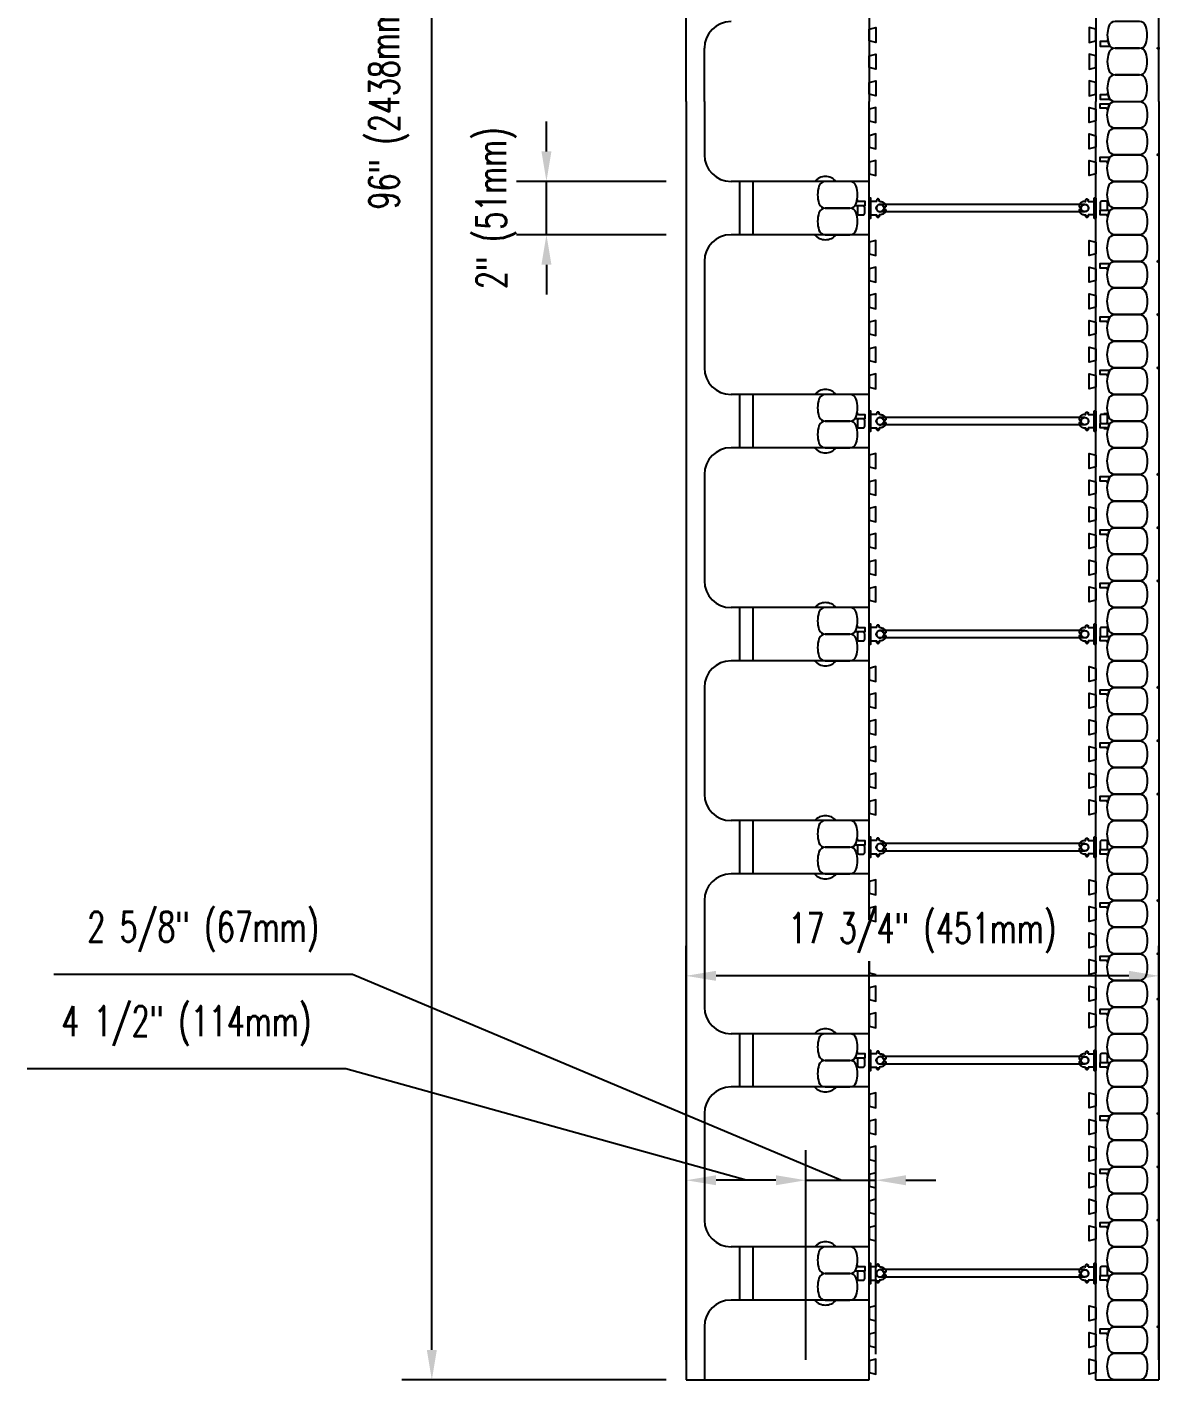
# Model space of a CAD drawing. Header units: inches. Extents: x 201 to 320, y 92 to 194.
# Drawn here: x 274.9 to 317.3, y 92.1 to 142.9 of the extents above; entities that cross this region are included whole.
import ezdxf

# ---------------------------------------------------------------- set-up
doc = ezdxf.new("R2010")
doc.units = ezdxf.units.IN
doc.header["$MEASUREMENT"] = 0
for name, color, linetype in [('HATCH', 12, 'Continuous'), ('line25', 2, 'Continuous'), ('LINE50', 5, 'Continuous'), ('LINE9', 9, 'Continuous'), ('TEXT', 4, 'Continuous')]:
    doc.layers.add(name, color=color, linetype=linetype)
doc.styles.add('DIM', font='romans.shx', dxfattribs={"width": 0.7})
doc.dimstyles.new('ext_12', dxfattribs={"dimscale": 12, "dimtxt": 0.09375, "dimasz": 0.09375, "dimexe": 0.09375, "dimexo": 0.0625, "dimgap": 0.0625, "dimtad": 1, "dimdec": 1, "dimzin": 2, "dimdsep": 46, "dimlunit": 4, "dimtxsty": 'DIM', "dimcen": 0.09, "dimdle": 0.09375, "dimclrt": 4, "dimadec": 0, "dimazin": 0, "dimtfac": 1, "dimtdec": 1, "dimtmove": 2, "dimatfit": 3, "dimfxl": 1, "dimfrac": 2, "dimtolj": 1, "dimtzin": 0, "dimarcsym": 0})

# ---------------------------------------------------------------- blocks, each defined once
blk = doc.blocks.new('*D17')
at = {"layer": 'Defpoints', "color": 0, "transparency": 16777216}
for p in [(294.359, 137.077), (299.6, 137.077), (299.6, 135.077)]:
    blk.add_point(p, dxfattribs=at)
at = {"layer": 'TEXT', "color": 0, "lineweight": -2, "transparency": 16777216}
for p, q in [((294.359, 138.202), (294.359, 139.327)), ((298.85, 137.077), (293.234, 137.077)), ((294.359, 135.077), (294.359, 137.077)), ((298.85, 135.077), (293.234, 135.077)), ((294.359, 133.952), (294.359, 132.827))]:
    blk.add_line(p, q, dxfattribs=at)
at = {"layer": 'TEXT', "color": 0, "transparency": 16777216}
for points in [[(294.172, 138.202), (294.547, 138.202), (294.359, 137.077)], [(294.172, 133.952), (294.547, 133.952), (294.359, 135.077)]]:
    blk.add_solid(points, dxfattribs=at)
at = {"layer": 'TEXT', "color": 4, "transparency": 16777216, "insert": (292.478, 136.077), "char_height": 1.125, "attachment_point": 5, "rotation": 90, "style": 'DIM'}
blk.add_mtext('\\A1;2" (51mm)', dxfattribs=at)
blk = doc.blocks.new('*D26')
at = {"layer": 'Defpoints', "color": 0, "transparency": 16777216}
for p in [(290.057, 188.077), (299.6, 188.077), (299.6, 92.077)]:
    blk.add_point(p, dxfattribs=at)
at = {"layer": 'TEXT', "color": 0, "lineweight": -2, "transparency": 16777216}
for p, q in [((298.85, 188.077), (288.932, 188.077)), ((290.057, 93.202), (290.057, 186.952)), ((298.85, 92.077), (288.932, 92.077))]:
    blk.add_line(p, q, dxfattribs=at)
at = {"layer": 'TEXT', "color": 0, "transparency": 16777216}
for points in [[(289.869, 186.952), (290.244, 186.952), (290.057, 188.077)], [(289.869, 93.202), (290.244, 93.202), (290.057, 92.077)]]:
    blk.add_solid(points, dxfattribs=at)
at = {"layer": 'TEXT', "color": 4, "transparency": 16777216, "insert": (288.45, 140.077), "char_height": 1.125, "attachment_point": 5, "rotation": 90, "style": 'DIM'}
blk.add_mtext('\\A1;96" (2438mm)', dxfattribs=at)
blk = doc.blocks.new('*D18')
at = {"layer": 'Defpoints', "color": 0, "transparency": 16777216}
for p in [(306.725, 99.575), (304.1, 92.077), (306.725, 92.296)]:
    blk.add_point(p, dxfattribs=at)
at = {"layer": 'TEXT', "color": 0, "lineweight": -2, "transparency": 16777216}
for p, q in [((287.084, 107.3), (275.872, 107.3)), ((305.412, 99.575), (287.084, 107.3)), ((304.1, 92.827), (304.1, 100.7)), ((306.725, 93.046), (306.725, 100.7)), ((302.975, 99.575), (301.85, 99.575)), ((304.1, 99.575), (306.725, 99.575)), ((304.1, 99.575), (306.725, 99.575)), ((307.85, 99.575), (308.975, 99.575))]:
    blk.add_line(p, q, dxfattribs=at)
at = {"layer": 'TEXT', "color": 0, "transparency": 16777216}
for points in [[(302.975, 99.763), (302.975, 99.388), (304.1, 99.575)], [(307.85, 99.763), (307.85, 99.388), (306.725, 99.575)]]:
    blk.add_solid(points, dxfattribs=at)
at = {"layer": 'TEXT', "color": 4, "transparency": 16777216, "insert": (281.478, 108.907), "char_height": 1.125, "attachment_point": 5, "style": 'DIM'}
blk.add_mtext('\\A1;2 5/8" (67mm)', dxfattribs=at)
blk = doc.blocks.new('*D19')
at = {"layer": 'Defpoints', "color": 0, "transparency": 16777216}
for p in [(299.6, 99.575), (299.6, 92.077), (304.1, 92.077)]:
    blk.add_point(p, dxfattribs=at)
at = {"layer": 'TEXT', "color": 0, "lineweight": -2, "transparency": 16777216}
for p, q in [((286.826, 103.759), (274.864, 103.759)), ((301.85, 99.575), (286.826, 103.759)), ((299.6, 92.827), (299.6, 100.7)), ((304.1, 92.827), (304.1, 100.7)), ((302.975, 99.575), (300.725, 99.575))]:
    blk.add_line(p, q, dxfattribs=at)
at = {"layer": 'TEXT', "color": 0, "transparency": 16777216}
for points in [[(300.725, 99.763), (300.725, 99.388), (299.6, 99.575)], [(302.975, 99.763), (302.975, 99.388), (304.1, 99.575)]]:
    blk.add_solid(points, dxfattribs=at)
at = {"layer": 'TEXT', "color": 4, "transparency": 16777216, "insert": (280.845, 105.366), "char_height": 1.125, "attachment_point": 5, "style": 'DIM'}
blk.add_mtext('\\A1;4 1/2" (114mm)', dxfattribs=at)
blk = doc.blocks.new('*D27')
at = {"layer": 'Defpoints', "color": 0, "transparency": 16777216}
for p in [(299.6, 107.25), (299.6, 92.077), (317.35, 92.077)]:
    blk.add_point(p, dxfattribs=at)
at = {"layer": 'TEXT', "color": 0, "lineweight": -2, "transparency": 16777216}
for p, q in [((299.6, 92.827), (299.6, 108.375)), ((317.35, 92.827), (317.35, 108.375)), ((316.225, 107.25), (300.725, 107.25))]:
    blk.add_line(p, q, dxfattribs=at)
at = {"layer": 'TEXT', "color": 0, "transparency": 16777216}
for points in [[(300.725, 107.438), (300.725, 107.063), (299.6, 107.25)], [(316.225, 107.438), (316.225, 107.063), (317.35, 107.25)]]:
    blk.add_solid(points, dxfattribs=at)
at = {"layer": 'TEXT', "color": 4, "transparency": 16777216, "insert": (308.475, 108.858), "char_height": 1.125, "attachment_point": 5, "style": 'DIM'}
blk.add_mtext('\\A1;17 3/4" (451mm)', dxfattribs=at)
blk = doc.blocks.new('WEB_CENTRE_TOP')
for p, q in [((-0.141, 0), (-0.141, 7.688)), ((0.141, 0), (0.141, 7.688))]:
    blk.add_line(p, q)
for centre in [(0, 7.688), (0, 0)]:
    blk.add_circle(centre, 0.141)
blk = doc.blocks.new('Connector')
blk.add_point((0.271, 0))
at = {"layer": 'LINE9'}
for p, q in [((0, 0.375), (0, -0.375)), ((0.062, -0.375), (0.062, 0.375)), ((0.281, 0.25), (0.062, 0.25))]:
    blk.add_line(p, q, dxfattribs=at)
for points, weights in [([(0.007, 0.375), (0.004, 0.375), (0, 0.375)], [1, 0.972587069138, 0.950305488115]), ([(0.327, 0.343), (0.308, 0.343), (0.281, 0.317), (0.281, 0.297)], [1, 0.85355339, 0.85355339, 1]), ([(0.328, 0.343), (0.327, 0.343), (0.327, 0.343)], [1, 0.70710678, 1]), ([(0.375, 0.297), (0.375, 0.317), (0.348, 0.343), (0.329, 0.343)], [1, 0.85355339, 0.85355339, 1]), ([(0.406, 0.25), (0.546, 0.25), (0.619, 0.131)], [0.958404415409, 0.794674173519, 0.864651571113]), ([(0.619, 0.052), (0.612, 0.049), (0.604, 0.049)], [0.83615024178, 0.892081430621, 1]), ([(0, -0.375), (0.004, -0.375), (0.007, -0.375)], [0.950305488115, 0.972587069138, 1]), ([(0.281, -0.297), (0.281, -0.317), (0.308, -0.343), (0.327, -0.343)], [1, 0.85355339, 0.85355339, 1]), ([(0.327, -0.343), (0.281, -0.343), (0.281, -0.297)], [1, 0.70710678, 1]), ([(0.329, -0.343), (0.348, -0.343), (0.375, -0.317), (0.375, -0.297)], [1, 0.85355339, 0.85355339, 1]), ([(0.375, -0.297), (0.375, -0.343), (0.329, -0.343)], [1, 0.70710678, 1]), ([(0.619, -0.131), (0.546, -0.25), (0.406, -0.25)], [0.864651574428, 0.794674169686, 0.958404415195]), ([(0.604, -0.049), (0.612, -0.049), (0.619, -0.052)], [1, 0.89208144177, 0.836150253337])]:
    blk.add_rational_spline(points, weights, degree=2, dxfattribs=at)
for points, degree in [([(0, 0.375), (0.002, 0.375), (0.005, 0.375), (0.007, 0.375)], 3), ([(0.007, 0.375), (0.021, 0.375), (0.051, 0.375), (0.062, 0.375), (0.062, 0.375)], 3), ([(0.281, 0.25), (0.281, 0.297)], 1), ([(0.327, 0.343), (0.327, 0.343), (0.328, 0.343), (0.328, 0.343)], 3), ([(0.328, 0.343), (0.329, 0.343), (0.329, 0.343), (0.329, 0.343)], 3), ([(0.375, 0.25), (0.375, 0.297)], 1), ([(0.406, 0.25), (0.375, 0.25)], 1), ([(0.406, 0.25), (0.406, 0.25)], 1), ([(0.406, 0.25), (0.406, 0.25)], 1), ([(0.406, 0.25), (0.406, 0.25)], 1), ([(0.406, 0.25), (0.406, 0.25)], 1), ([(0.406, 0.25), (0.406, 0.25)], 1), ([(0.406, 0.25), (0.406, 0.25)], 1), ([(0.406, 0.25), (0.406, 0.25)], 1), ([(0.406, 0.25), (0.406, 0.25)], 1), ([(0.406, 0.25), (0.406, 0.25)], 1), ([(0.406, 0.25), (0.406, 0.25)], 1), ([(0.406, 0.25), (0.406, 0.25)], 1), ([(0.406, 0.25), (0.406, 0.25)], 1), ([(0.406, 0.25), (0.406, 0.25)], 1), ([(0.406, 0.25), (0.406, 0.25)], 1), ([(0.406, 0.25), (0.406, 0.25)], 1), ([(0.406, 0.25), (0.406, 0.25)], 1), ([(0.406, 0.25), (0.406, 0.25)], 1), ([(0.406, 0.25), (0.406, 0.25)], 1), ([(0.406, 0.25), (0.406, 0.25)], 1), ([(0.406, 0.25), (0.406, 0.25)], 1), ([(0.406, 0.25), (0.406, 0.25)], 1), ([(0.406, 0.25), (0.406, 0.25)], 1), ([(0.406, 0.25), (0.406, 0.25)], 1), ([(0.406, 0.25), (0.406, 0.25)], 1), ([(0.604, 0.049), (0.532, 0.049)], 1), ([(0.532, 0.049), (0.532, 0.049)], 1), ([(0.532, 0.049), (0.532, 0.049)], 1), ([(0.532, 0.049), (0.532, 0.049)], 1), ([(0.532, 0.049), (0.532, 0.049)], 1), ([(0.532, 0.049), (0.532, 0.049)], 1), ([(0.532, 0.049), (0.532, 0.049)], 1), ([(0.532, 0.049), (0.532, 0.049)], 1), ([(0.532, 0.049), (0.532, 0.049)], 1), ([(0.532, 0.049), (0.532, 0.049)], 1), ([(0.532, 0.049), (0.532, 0.049)], 1), ([(0.604, 0.049), (0.609, 0.049), (0.614, 0.05), (0.619, 0.052)], 3), ([(0.604, 0.049), (0.604, 0.049)], 1), ([(0.604, 0.049), (0.604, 0.049)], 1), ([(0.604, 0.049), (0.604, 0.049)], 1), ([(0.604, 0.049), (0.604, 0.049)], 1), ([(0.619, 0.131), (0.619, 0.052)], 1), ([(0.619, 0.131), (0.619, 0.131)], 1), ([(0.619, 0.131), (0.619, 0.131)], 1), ([(0.619, 0.131), (0.619, 0.131)], 1), ([(0.619, 0.131), (0.619, 0.131)], 1), ([(0.007, -0.375), (0.005, -0.375), (0.002, -0.375), (0, -0.375)], 3), ([(0.062, -0.375), (0.062, -0.375), (0.051, -0.375), (0.021, -0.375), (0.007, -0.375)], 3), ([(0.062, -0.25), (0.281, -0.25)], 1), ([(0.281, -0.297), (0.281, -0.25)], 1), ([(0.281, -0.25), (0.281, -0.297)], 1), ([(0.328, -0.343), (0.328, -0.343), (0.327, -0.343), (0.327, -0.343)], 3), ([(0.329, -0.343), (0.329, -0.343), (0.329, -0.343), (0.328, -0.343)], 3), ([(0.375, -0.25), (0.375, -0.297)], 1), ([(0.375, -0.297), (0.375, -0.25)], 1), ([(0.406, -0.25), (0.375, -0.25)], 1), ([(0.406, -0.25), (0.406, -0.25)], 1), ([(0.406, -0.25), (0.406, -0.25)], 1), ([(0.406, -0.25), (0.406, -0.25)], 1), ([(0.406, -0.25), (0.406, -0.25)], 1), ([(0.406, -0.25), (0.406, -0.25)], 1), ([(0.406, -0.25), (0.406, -0.25)], 1), ([(0.406, -0.25), (0.406, -0.25)], 1), ([(0.406, -0.25), (0.406, -0.25)], 1), ([(0.406, -0.25), (0.406, -0.25)], 1), ([(0.406, -0.25), (0.406, -0.25)], 1), ([(0.406, -0.25), (0.406, -0.25)], 1), ([(0.532, -0.049), (0.604, -0.049)], 1), ([(0.604, -0.049), (0.58, -0.049), (0.556, -0.049), (0.532, -0.049)], 3), ([(0.532, -0.049), (0.532, -0.049)], 1), ([(0.532, -0.049), (0.532, -0.049)], 1), ([(0.532, -0.049), (0.532, -0.049)], 1), ([(0.532, -0.049), (0.532, -0.049)], 1), ([(0.619, -0.052), (0.614, -0.05), (0.609, -0.049), (0.604, -0.049)], 3), ([(0.604, -0.049), (0.604, -0.049)], 1), ([(0.604, -0.049), (0.604, -0.049)], 1), ([(0.604, -0.049), (0.604, -0.049)], 1), ([(0.604, -0.049), (0.604, -0.049)], 1), ([(0.604, -0.049), (0.604, -0.049)], 1), ([(0.604, -0.049), (0.604, -0.049)], 1), ([(0.604, -0.049), (0.604, -0.049)], 1), ([(0.604, -0.049), (0.604, -0.049)], 1), ([(0.619, -0.052), (0.619, -0.131)], 1), ([(0.619, -0.131), (0.619, -0.131)], 1), ([(0.619, -0.131), (0.619, -0.131)], 1), ([(0.619, -0.131), (0.619, -0.131)], 1), ([(0.619, -0.131), (0.619, -0.131)], 1)]:
    blk.add_open_spline(points, degree=degree, dxfattribs=at)
for points, weights, knots in [([(0.062, 0.375), (0.062, 0.375), (0.046, 0.375), (0.03, 0.375), (0.007, 0.375)], [0.868718858569, 0.861102746415, 1, 0.861102734288, 0.868718859898], [0, 0, 0, 0.5, 0.5, 1, 1, 1]), ([(0.532, 0.049), (0.472, 0.203), (0.333, 0.113), (0.157, 0), (0.333, -0.113), (0.472, -0.203), (0.532, -0.049)], [0.899508922286, 0.599718215298, 1, 0.54226024, 1, 0.599718224335, 0.899508908749], [0, 0, 0, 0.318112, 0.318112, 0.681888, 0.681888, 1, 1, 1]), ([(0.007, -0.375), (0.03, -0.375), (0.046, -0.375), (0.062, -0.375), (0.062, -0.375)], [0.868718859319, 0.861102739573, 1, 0.861102742958, 0.868718858948], [0, 0, 0, 0.5, 0.5, 1, 1, 1])]:
    blk.add_rational_spline(points, weights, degree=2, knots=knots, dxfattribs=at)

msp = doc.modelspace()

# ---------------------------------------------------------------- linework, layer by layer
at = {"layer": 'HATCH'}
for p, q in [((301.6, 137.077), (301.6, 135.077)), ((302.1, 137.077), (302.1, 135.077)), ((301.6, 129.077), (301.6, 127.077)), ((302.1, 129.077), (302.1, 127.077)), ((301.6, 121.077), (301.6, 119.077)), ((302.1, 121.077), (302.1, 119.077)), ((301.6, 113.077), (301.6, 111.077)), ((302.1, 113.077), (302.1, 111.077)), ((301.6, 105.077), (301.6, 103.077)), ((302.1, 105.077), (302.1, 103.077)), ((301.6, 97.077), (301.6, 95.077)), ((302.1, 97.077), (302.1, 95.077))]:
    msp.add_line(p, q, dxfattribs=at)
at = {"layer": 'line25'}
for p, q in [((306.475, 188.077), (306.475, 140.077)), ((314.975, 188.077), (314.975, 140.077)), ((300.287, 140.077), (300.287, 142.077)), ((300.287, 140.077), (300.287, 138.077)), ((306.475, 109.359), (306.475, 140.077)), ((314.975, 92.077), (314.975, 140.077)), ((306.475, 137.077), (301.287, 137.077)), ((306.475, 135.077), (301.287, 135.077)), ((300.287, 134.077), (300.287, 130.077)), ((306.475, 129.077), (301.287, 129.077)), ((306.475, 127.077), (301.287, 127.077)), ((300.287, 126.077), (300.287, 122.077)), ((306.475, 121.077), (301.287, 121.077)), ((306.475, 119.077), (301.287, 119.077)), ((300.287, 118.077), (300.287, 114.077)), ((306.475, 113.077), (301.287, 113.077)), ((306.475, 111.077), (301.287, 111.077)), ((300.287, 110.077), (300.287, 106.077)), ((306.475, 92.077), (306.475, 107.796)), ((306.475, 105.077), (301.287, 105.077)), ((306.475, 103.077), (301.287, 103.077)), ((300.287, 102.077), (300.287, 98.077)), ((306.475, 97.077), (301.287, 97.077)), ((306.475, 95.077), (301.287, 95.077)), ((300.287, 94.077), (300.287, 92.077))]:
    msp.add_line(p, q, dxfattribs=at)
for points in [[(306.475, 142.796), (306.725, 142.859), (306.725, 142.296), (306.475, 142.359)], [(314.975, 142.796), (314.725, 142.859), (314.725, 142.296), (314.975, 142.359)], [(306.475, 141.796), (306.725, 141.859), (306.725, 141.296), (306.475, 141.359)], [(314.975, 141.796), (314.725, 141.859), (314.725, 141.296), (314.975, 141.359)], [(306.475, 140.796), (306.725, 140.859), (306.725, 140.296), (306.475, 140.359)], [(314.975, 140.796), (314.725, 140.859), (314.725, 140.296), (314.975, 140.359)], [(306.475, 139.359), (306.725, 139.296), (306.725, 139.859), (306.475, 139.796)], [(314.975, 139.359), (314.725, 139.296), (314.725, 139.859), (314.975, 139.796)], [(306.475, 138.359), (306.725, 138.296), (306.725, 138.859), (306.475, 138.796)], [(314.975, 138.359), (314.725, 138.296), (314.725, 138.859), (314.975, 138.796)], [(306.475, 137.359), (306.725, 137.296), (306.725, 137.859), (306.475, 137.796)], [(314.975, 137.359), (314.725, 137.296), (314.725, 137.859), (314.975, 137.796)], [(306.475, 134.359), (306.725, 134.296), (306.725, 134.859), (306.475, 134.796)], [(314.975, 134.359), (314.725, 134.296), (314.725, 134.859), (314.975, 134.796)], [(306.475, 133.359), (306.725, 133.296), (306.725, 133.859), (306.475, 133.796)], [(314.975, 133.359), (314.725, 133.296), (314.725, 133.859), (314.975, 133.796)], [(306.475, 132.359), (306.725, 132.296), (306.725, 132.859), (306.475, 132.796)], [(314.975, 132.359), (314.725, 132.296), (314.725, 132.859), (314.975, 132.796)], [(306.475, 131.359), (306.725, 131.296), (306.725, 131.859), (306.475, 131.796)], [(314.975, 131.359), (314.725, 131.296), (314.725, 131.859), (314.975, 131.796)], [(306.475, 130.359), (306.725, 130.296), (306.725, 130.859), (306.475, 130.796)], [(314.975, 130.359), (314.725, 130.296), (314.725, 130.859), (314.975, 130.796)], [(306.475, 129.359), (306.725, 129.296), (306.725, 129.859), (306.475, 129.796)], [(314.975, 129.359), (314.725, 129.296), (314.725, 129.859), (314.975, 129.796)], [(306.475, 126.359), (306.725, 126.296), (306.725, 126.859), (306.475, 126.796)], [(314.975, 126.359), (314.725, 126.296), (314.725, 126.859), (314.975, 126.796)], [(306.475, 125.359), (306.725, 125.296), (306.725, 125.859), (306.475, 125.796)], [(314.975, 125.359), (314.725, 125.296), (314.725, 125.859), (314.975, 125.796)], [(306.475, 124.359), (306.725, 124.296), (306.725, 124.859), (306.475, 124.796)], [(314.975, 124.359), (314.725, 124.296), (314.725, 124.859), (314.975, 124.796)], [(306.475, 123.359), (306.725, 123.296), (306.725, 123.859), (306.475, 123.796)], [(314.975, 123.359), (314.725, 123.296), (314.725, 123.859), (314.975, 123.796)], [(306.475, 122.359), (306.725, 122.296), (306.725, 122.859), (306.475, 122.796)], [(314.975, 122.359), (314.725, 122.296), (314.725, 122.859), (314.975, 122.796)], [(306.475, 121.359), (306.725, 121.296), (306.725, 121.859), (306.475, 121.796)], [(314.975, 121.359), (314.725, 121.296), (314.725, 121.859), (314.975, 121.796)], [(306.475, 118.359), (306.725, 118.296), (306.725, 118.859), (306.475, 118.796)], [(314.975, 118.359), (314.725, 118.296), (314.725, 118.859), (314.975, 118.796)], [(306.475, 117.359), (306.725, 117.296), (306.725, 117.859), (306.475, 117.796)], [(314.975, 117.359), (314.725, 117.296), (314.725, 117.859), (314.975, 117.796)], [(306.475, 116.359), (306.725, 116.296), (306.725, 116.859), (306.475, 116.796)], [(314.975, 116.359), (314.725, 116.296), (314.725, 116.859), (314.975, 116.796)], [(306.475, 115.359), (306.725, 115.296), (306.725, 115.859), (306.475, 115.796)], [(314.975, 115.359), (314.725, 115.296), (314.725, 115.859), (314.975, 115.796)], [(306.475, 114.359), (306.725, 114.296), (306.725, 114.859), (306.475, 114.796)], [(314.975, 114.359), (314.725, 114.296), (314.725, 114.859), (314.975, 114.796)], [(306.475, 113.359), (306.725, 113.296), (306.725, 113.859), (306.475, 113.796)], [(314.975, 113.359), (314.725, 113.296), (314.725, 113.859), (314.975, 113.796)], [(306.475, 110.359), (306.725, 110.296), (306.725, 110.859), (306.475, 110.796)], [(314.975, 110.359), (314.725, 110.296), (314.725, 110.859), (314.975, 110.796)], [(306.475, 109.359), (306.725, 109.296), (306.725, 109.859), (306.475, 109.796)], [(314.975, 109.359), (314.725, 109.296), (314.725, 109.859), (314.975, 109.796)], [(314.975, 108.359), (314.725, 108.296), (314.725, 108.859), (314.975, 108.796)], [(314.975, 107.359), (314.725, 107.296), (314.725, 107.859), (314.975, 107.796)], [(306.475, 106.359), (306.725, 106.296), (306.725, 106.859), (306.475, 106.796)], [(314.975, 106.359), (314.725, 106.296), (314.725, 106.859), (314.975, 106.796)], [(306.475, 105.359), (306.725, 105.296), (306.725, 105.859), (306.475, 105.796)], [(314.975, 105.359), (314.725, 105.296), (314.725, 105.859), (314.975, 105.796)], [(306.475, 102.359), (306.725, 102.296), (306.725, 102.859), (306.475, 102.796)], [(314.975, 102.359), (314.725, 102.296), (314.725, 102.859), (314.975, 102.796)], [(306.475, 101.359), (306.725, 101.296), (306.725, 101.859), (306.475, 101.796)], [(314.975, 101.359), (314.725, 101.296), (314.725, 101.859), (314.975, 101.796)], [(306.475, 100.359), (306.725, 100.296), (306.725, 100.859), (306.475, 100.796)], [(314.975, 100.359), (314.725, 100.296), (314.725, 100.859), (314.975, 100.796)], [(306.475, 99.359), (306.725, 99.296), (306.725, 99.859), (306.475, 99.796)], [(314.975, 99.359), (314.725, 99.296), (314.725, 99.859), (314.975, 99.796)], [(306.475, 98.359), (306.725, 98.296), (306.725, 98.859), (306.475, 98.796)], [(314.975, 98.359), (314.725, 98.296), (314.725, 98.859), (314.975, 98.796)], [(306.475, 97.359), (306.725, 97.296), (306.725, 97.859), (306.475, 97.796)], [(314.975, 97.359), (314.725, 97.296), (314.725, 97.859), (314.975, 97.796)], [(306.475, 94.359), (306.725, 94.296), (306.725, 94.859), (306.475, 94.796)], [(314.975, 94.359), (314.725, 94.296), (314.725, 94.859), (314.975, 94.796)], [(306.475, 93.359), (306.725, 93.296), (306.725, 93.859), (306.475, 93.796)], [(314.975, 93.359), (314.725, 93.296), (314.725, 93.859), (314.975, 93.796)], [(306.475, 92.359), (306.725, 92.296), (306.725, 92.859), (306.475, 92.796)], [(314.975, 92.359), (314.725, 92.296), (314.725, 92.859), (314.975, 92.796)]]:
    msp.add_lwpolyline(points, close=True, dxfattribs=at)
msp.add_lwpolyline([(306.475, 107.796), (306.475, 107.359), (306.725, 107.296)], dxfattribs=at)
for centre, start, end in [((301.287, 142.077), 90, 180), ((301.287, 138.077), 180, 270), ((301.287, 134.077), 90, 180), ((301.287, 130.077), 180, 270), ((301.287, 126.077), 90, 180), ((301.287, 122.077), 180, 270), ((301.287, 118.077), 90, 180), ((301.287, 114.077), 180, 270), ((301.287, 110.077), 90, 180), ((301.287, 106.077), 180, 270), ((301.287, 102.077), 90, 180), ((301.287, 98.077), 180, 270), ((301.287, 94.077), 90, 180)]:
    msp.add_arc(centre, 1, start, end, dxfattribs=at)
at = {"layer": 'LINE50'}
for p, q in [((299.6, 140.077), (299.6, 188.077)), ((317.35, 140.077), (317.35, 188.077)), ((299.6, 140.077), (299.6, 92.077)), ((317.35, 140.077), (317.35, 92.077)), ((299.6, 92.077), (306.475, 92.077)), ((314.975, 92.077), (317.35, 92.077))]:
    msp.add_line(p, q, dxfattribs=at)
at = {"layer": 'LINE9'}
for p, q in [((315.284, 128.36), (315.467, 128.36)), ((315.284, 127.795), (315.467, 127.795))]:
    msp.add_line(p, q, dxfattribs=at)
for points in [[(315.464, 142.904, 0.157671), (315.464, 142.25, 0.325305), (315.701, 142.077), (316.623, 142.077, 0.325305), (316.86, 142.25, 0.157671), (316.86, 142.904, 0.325305), (316.623, 143.077), (315.701, 143.077, 0.325305)], [(315.464, 142.25, -0.037267), (315.426, 142.404, -0.463036), (315.365, 142.331), (315.143, 142.331), (315.143, 142.161), (315.489, 142.161, -0.189002), (315.532, 142.144, -0.128407)], [(315.464, 141.904, 0.157671), (315.464, 141.25, 0.325305), (315.701, 141.077), (316.623, 141.077, 0.325305), (316.86, 141.25, 0.157671), (316.86, 141.904, 0.325305), (316.623, 142.077), (315.701, 142.077, 0.325305)], [(315.464, 140.904, 0.157671), (315.464, 140.25, 0.325305), (315.701, 140.077), (316.623, 140.077, 0.325305), (316.86, 140.25, 0.157671), (316.86, 140.904, 0.325305), (316.623, 141.077), (315.701, 141.077, 0.325305)], [(315.464, 140.25, -0.037267), (315.426, 140.404, -0.463036), (315.365, 140.331), (315.143, 140.331), (315.143, 140.161), (315.489, 140.161, -0.189002), (315.532, 140.144, -0.128407)], [(315.464, 139.904, 0.037267), (315.426, 139.751, 0.463036), (315.365, 139.823), (315.143, 139.823), (315.143, 139.994), (315.489, 139.994, 0.189002), (315.532, 140.011, 0.128407)], [(315.464, 139.25, -0.157671), (315.464, 139.904, -0.325305), (315.701, 140.077), (316.623, 140.077, -0.325305), (316.86, 139.904, -0.157671), (316.86, 139.25, -0.325305), (316.623, 139.077), (315.701, 139.077, -0.325305)], [(315.464, 138.25, -0.157671), (315.464, 138.904, -0.325305), (315.701, 139.077), (316.623, 139.077, -0.325305), (316.86, 138.904, -0.157671), (316.86, 138.25, -0.325305), (316.623, 138.077), (315.701, 138.077, -0.325305)], [(315.464, 137.904, 0.037267), (315.426, 137.751, 0.463036), (315.365, 137.823), (315.143, 137.823), (315.143, 137.994), (315.489, 137.994, 0.189002), (315.532, 138.011, 0.128407)], [(315.464, 137.25, -0.157671), (315.464, 137.904, -0.325305), (315.701, 138.077), (316.623, 138.077, -0.325305), (316.86, 137.904, -0.157671), (316.86, 137.25, -0.325305), (316.623, 137.077), (315.701, 137.077, -0.325305)], [(305.985, 136.25, 0.157671), (305.985, 136.904, 0.325305), (305.748, 137.077), (304.826, 137.077, 0.325305), (304.589, 136.904, 0.157671), (304.589, 136.25, 0.325305), (304.826, 136.077), (305.748, 136.077, 0.325305)], [(315.464, 136.25, -0.157671), (315.464, 136.904, -0.325305), (315.701, 137.077), (316.623, 137.077, -0.325305), (316.86, 136.904, -0.157671), (316.86, 136.25, -0.325305), (316.623, 136.077), (315.701, 136.077, -0.325305)], [(305.985, 136.25, 0.037267), (306.023, 136.404, 0.463036), (306.084, 136.331), (306.306, 136.331), (306.306, 136.161), (305.96, 136.161, 0.189002), (305.918, 136.144, 0.128407)], [(306.306, 135.886), (306.306, 136.098, 0.414214), (306.244, 136.161), (306.091, 136.161, 0.414214), (306.029, 136.098), (306.029, 135.886, 0.414214), (306.091, 135.823), (306.244, 135.823, 0.414214)], [(315.358, 135.994, 0.414214), (315.42, 136.057), (315.42, 136.269, 0.414214), (315.358, 136.331), (315.205, 136.331, 0.414214), (315.143, 136.269), (315.143, 136.057, 0.414214), (315.205, 135.994)], [(305.985, 135.25, 0.157671), (305.985, 135.904, 0.325305), (305.748, 136.077), (304.826, 136.077, 0.325305), (304.589, 135.904, 0.157671), (304.589, 135.25, 0.325305), (304.826, 135.077), (305.748, 135.077, 0.325305)], [(315.464, 135.904, 0.037267), (315.426, 135.751, 0.463036), (315.365, 135.823), (315.143, 135.823), (315.143, 135.994), (315.489, 135.994, 0.189002), (315.532, 136.011, 0.128407)], [(315.464, 135.25, -0.157671), (315.464, 135.904, -0.325305), (315.701, 136.077), (316.623, 136.077, -0.325305), (316.86, 135.904, -0.157671), (316.86, 135.25, -0.325305), (316.623, 135.077), (315.701, 135.077, -0.325305)], [(315.464, 134.25, -0.157671), (315.464, 134.904, -0.325305), (315.701, 135.077), (316.623, 135.077, -0.325305), (316.86, 134.904, -0.157671), (316.86, 134.25, -0.325305), (316.623, 134.077), (315.701, 134.077, -0.325305)], [(315.464, 133.904, 0.037267), (315.426, 133.751, 0.463036), (315.365, 133.823), (315.143, 133.823), (315.143, 133.994), (315.489, 133.994, 0.189002), (315.532, 134.011, 0.128407)], [(315.464, 133.25, -0.157671), (315.464, 133.904, -0.325305), (315.701, 134.077), (316.623, 134.077, -0.325305), (316.86, 133.904, -0.157671), (316.86, 133.25, -0.325305), (316.623, 133.077), (315.701, 133.077, -0.325305)], [(315.464, 132.25, -0.157671), (315.464, 132.904, -0.325305), (315.701, 133.077), (316.623, 133.077, -0.325305), (316.86, 132.904, -0.157671), (316.86, 132.25, -0.325305), (316.623, 132.077), (315.701, 132.077, -0.325305)], [(315.464, 131.25, -0.157671), (315.464, 131.904, -0.325305), (315.701, 132.077), (316.623, 132.077, -0.325305), (316.86, 131.904, -0.157671), (316.86, 131.25, -0.325305), (316.623, 131.077), (315.701, 131.077, -0.325305)], [(315.464, 131.904, 0.037267), (315.426, 131.751, 0.463036), (315.365, 131.823), (315.143, 131.823), (315.143, 131.994), (315.489, 131.994, 0.189002), (315.532, 132.011, 0.128407)], [(315.464, 130.25, -0.157671), (315.464, 130.904, -0.325305), (315.701, 131.077), (316.623, 131.077, -0.325305), (316.86, 130.904, -0.157671), (316.86, 130.25, -0.325305), (316.623, 130.077), (315.701, 130.077, -0.325305)], [(315.464, 129.25, -0.157671), (315.464, 129.904, -0.325305), (315.701, 130.077), (316.623, 130.077, -0.325305), (316.86, 129.904, -0.157671), (316.86, 129.25, -0.325305), (316.623, 129.077), (315.701, 129.077, -0.325305)], [(315.464, 129.904, 0.037267), (315.426, 129.751, 0.463036), (315.365, 129.823), (315.143, 129.823), (315.143, 129.994), (315.489, 129.994, 0.189002), (315.532, 130.011, 0.128407)], [(305.985, 128.25, 0.157671), (305.985, 128.904, 0.325305), (305.748, 129.077), (304.826, 129.077, 0.325305), (304.589, 128.904, 0.157671), (304.589, 128.25, 0.325305), (304.826, 128.077), (305.748, 128.077, 0.325305)], [(315.464, 128.25, -0.157671), (315.464, 128.904, -0.325305), (315.701, 129.077), (316.623, 129.077, -0.325305), (316.86, 128.904, -0.157671), (316.86, 128.25, -0.325305), (316.623, 128.077), (315.701, 128.077, -0.325305)], [(305.985, 127.25, 0.157671), (305.985, 127.904, 0.325305), (305.748, 128.077), (304.826, 128.077, 0.325305), (304.589, 127.904, 0.157671), (304.589, 127.25, 0.325305), (304.826, 127.077), (305.748, 127.077, 0.325305)], [(305.985, 128.25, 0.037267), (306.023, 128.404, 0.463036), (306.084, 128.331), (306.306, 128.331), (306.306, 128.161), (305.96, 128.161, 0.189002), (305.918, 128.144, 0.128407)], [(306.306, 127.886), (306.306, 128.098, 0.414214), (306.244, 128.161), (306.091, 128.161, 0.414214), (306.029, 128.098), (306.029, 127.886, 0.414214), (306.091, 127.823), (306.244, 127.823, 0.414214)], [(315.358, 127.994, 0.414214), (315.42, 128.057), (315.42, 128.269, 0.414214), (315.358, 128.331), (315.205, 128.331, 0.414214), (315.143, 128.269), (315.143, 128.057, 0.414214), (315.205, 127.994)], [(315.464, 127.904, 0.037267), (315.426, 127.751, 0.463036), (315.365, 127.823), (315.143, 127.823), (315.143, 127.994), (315.489, 127.994, 0.189002), (315.532, 128.011, 0.128407)], [(315.464, 127.25, -0.157671), (315.464, 127.904, -0.325305), (315.701, 128.077), (316.623, 128.077, -0.325305), (316.86, 127.904, -0.157671), (316.86, 127.25, -0.325305), (316.623, 127.077), (315.701, 127.077, -0.325305)], [(315.464, 126.25, -0.157671), (315.464, 126.904, -0.325305), (315.701, 127.077), (316.623, 127.077, -0.325305), (316.86, 126.904, -0.157671), (316.86, 126.25, -0.325305), (316.623, 126.077), (315.701, 126.077, -0.325305)], [(315.464, 125.904, 0.037267), (315.426, 125.751, 0.463036), (315.365, 125.823), (315.143, 125.823), (315.143, 125.994), (315.489, 125.994, 0.189002), (315.532, 126.011, 0.128407)], [(315.464, 125.25, -0.157671), (315.464, 125.904, -0.325305), (315.701, 126.077), (316.623, 126.077, -0.325305), (316.86, 125.904, -0.157671), (316.86, 125.25, -0.325305), (316.623, 125.077), (315.701, 125.077, -0.325305)], [(315.464, 124.25, -0.157671), (315.464, 124.904, -0.325305), (315.701, 125.077), (316.623, 125.077, -0.325305), (316.86, 124.904, -0.157671), (316.86, 124.25, -0.325305), (316.623, 124.077), (315.701, 124.077, -0.325305)], [(315.464, 123.904, 0.037267), (315.426, 123.751, 0.463036), (315.365, 123.823), (315.143, 123.823), (315.143, 123.994), (315.489, 123.994, 0.189002), (315.532, 124.011, 0.128407)], [(315.464, 123.25, -0.157671), (315.464, 123.904, -0.325305), (315.701, 124.077), (316.623, 124.077, -0.325305), (316.86, 123.904, -0.157671), (316.86, 123.25, -0.325305), (316.623, 123.077), (315.701, 123.077, -0.325305)], [(315.464, 122.25, -0.157671), (315.464, 122.904, -0.325305), (315.701, 123.077), (316.623, 123.077, -0.325305), (316.86, 122.904, -0.157671), (316.86, 122.25, -0.325305), (316.623, 122.077), (315.701, 122.077, -0.325305)], [(315.464, 121.904, 0.037267), (315.426, 121.751, 0.463036), (315.365, 121.823), (315.143, 121.823), (315.143, 121.994), (315.489, 121.994, 0.189002), (315.532, 122.011, 0.128407)], [(315.464, 121.25, -0.157671), (315.464, 121.904, -0.325305), (315.701, 122.077), (316.623, 122.077, -0.325305), (316.86, 121.904, -0.157671), (316.86, 121.25, -0.325305), (316.623, 121.077), (315.701, 121.077, -0.325305)], [(305.985, 120.25, 0.157671), (305.985, 120.904, 0.325305), (305.748, 121.077), (304.826, 121.077, 0.325305), (304.589, 120.904, 0.157671), (304.589, 120.25, 0.325305), (304.826, 120.077), (305.748, 120.077, 0.325305)], [(315.464, 120.25, -0.157671), (315.464, 120.904, -0.325305), (315.701, 121.077), (316.623, 121.077, -0.325305), (316.86, 120.904, -0.157671), (316.86, 120.25, -0.325305), (316.623, 120.077), (315.701, 120.077, -0.325305)], [(305.985, 120.25, 0.037267), (306.023, 120.404, 0.463036), (306.084, 120.331), (306.306, 120.331), (306.306, 120.161), (305.96, 120.161, 0.189002), (305.918, 120.144, 0.128407)], [(305.985, 119.25, 0.157671), (305.985, 119.904, 0.325305), (305.748, 120.077), (304.826, 120.077, 0.325305), (304.589, 119.904, 0.157671), (304.589, 119.25, 0.325305), (304.826, 119.077), (305.748, 119.077, 0.325305)], [(306.306, 119.886), (306.306, 120.098, 0.414214), (306.244, 120.161), (306.091, 120.161, 0.414214), (306.029, 120.098), (306.029, 119.886, 0.414214), (306.091, 119.823), (306.244, 119.823, 0.414214)], [(315.358, 119.994, 0.414214), (315.42, 120.057), (315.42, 120.269, 0.414214), (315.358, 120.331), (315.205, 120.331, 0.414214), (315.143, 120.269), (315.143, 120.057, 0.414214), (315.205, 119.994)], [(315.464, 119.904, 0.037267), (315.426, 119.751, 0.463036), (315.365, 119.823), (315.143, 119.823), (315.143, 119.994), (315.489, 119.994, 0.189002), (315.532, 120.011, 0.128407)], [(315.464, 119.25, -0.157671), (315.464, 119.904, -0.325305), (315.701, 120.077), (316.623, 120.077, -0.325305), (316.86, 119.904, -0.157671), (316.86, 119.25, -0.325305), (316.623, 119.077), (315.701, 119.077, -0.325305)], [(315.464, 118.25, -0.157671), (315.464, 118.904, -0.325305), (315.701, 119.077), (316.623, 119.077, -0.325305), (316.86, 118.904, -0.157671), (316.86, 118.25, -0.325305), (316.623, 118.077), (315.701, 118.077, -0.325305)], [(315.464, 117.904, 0.037267), (315.426, 117.751, 0.463036), (315.365, 117.823), (315.143, 117.823), (315.143, 117.994), (315.489, 117.994, 0.189002), (315.532, 118.011, 0.128407)], [(315.464, 117.25, -0.157671), (315.464, 117.904, -0.325305), (315.701, 118.077), (316.623, 118.077, -0.325305), (316.86, 117.904, -0.157671), (316.86, 117.25, -0.325305), (316.623, 117.077), (315.701, 117.077, -0.325305)], [(315.464, 116.25, -0.157671), (315.464, 116.904, -0.325305), (315.701, 117.077), (316.623, 117.077, -0.325305), (316.86, 116.904, -0.157671), (316.86, 116.25, -0.325305), (316.623, 116.077), (315.701, 116.077, -0.325305)], [(315.464, 115.904, 0.037267), (315.426, 115.751, 0.463036), (315.365, 115.823), (315.143, 115.823), (315.143, 115.994), (315.489, 115.994, 0.189002), (315.532, 116.011, 0.128407)], [(315.464, 115.25, -0.157671), (315.464, 115.904, -0.325305), (315.701, 116.077), (316.623, 116.077, -0.325305), (316.86, 115.904, -0.157671), (316.86, 115.25, -0.325305), (316.623, 115.077), (315.701, 115.077, -0.325305)], [(315.464, 114.25, -0.157671), (315.464, 114.904, -0.325305), (315.701, 115.077), (316.623, 115.077, -0.325305), (316.86, 114.904, -0.157671), (316.86, 114.25, -0.325305), (316.623, 114.077), (315.701, 114.077, -0.325305)], [(315.464, 113.904, 0.037267), (315.426, 113.751, 0.463036), (315.365, 113.823), (315.143, 113.823), (315.143, 113.994), (315.489, 113.994, 0.189002), (315.532, 114.011, 0.128407)], [(315.464, 113.25, -0.157671), (315.464, 113.904, -0.325305), (315.701, 114.077), (316.623, 114.077, -0.325305), (316.86, 113.904, -0.157671), (316.86, 113.25, -0.325305), (316.623, 113.077), (315.701, 113.077, -0.325305)], [(305.985, 112.25, 0.157671), (305.985, 112.904, 0.325305), (305.748, 113.077), (304.826, 113.077, 0.325305), (304.589, 112.904, 0.157671), (304.589, 112.25, 0.325305), (304.826, 112.077), (305.748, 112.077, 0.325305)], [(315.464, 112.25, -0.157671), (315.464, 112.904, -0.325305), (315.701, 113.077), (316.623, 113.077, -0.325305), (316.86, 112.904, -0.157671), (316.86, 112.25, -0.325305), (316.623, 112.077), (315.701, 112.077, -0.325305)], [(305.985, 112.25, 0.037267), (306.023, 112.404, 0.463036), (306.084, 112.331), (306.306, 112.331), (306.306, 112.161), (305.96, 112.161, 0.189002), (305.918, 112.144, 0.128407)], [(315.358, 111.994, 0.414214), (315.42, 112.057), (315.42, 112.269, 0.414214), (315.358, 112.331), (315.205, 112.331, 0.414214), (315.143, 112.269), (315.143, 112.057, 0.414214), (315.205, 111.994)], [(305.985, 111.25, 0.157671), (305.985, 111.904, 0.325305), (305.748, 112.077), (304.826, 112.077, 0.325305), (304.589, 111.904, 0.157671), (304.589, 111.25, 0.325305), (304.826, 111.077), (305.748, 111.077, 0.325305)], [(306.306, 111.886), (306.306, 112.098, 0.414214), (306.244, 112.161), (306.091, 112.161, 0.414214), (306.029, 112.098), (306.029, 111.886, 0.414214), (306.091, 111.823), (306.244, 111.823, 0.414214)], [(315.464, 111.904, 0.037267), (315.426, 111.751, 0.463036), (315.365, 111.823), (315.143, 111.823), (315.143, 111.994), (315.489, 111.994, 0.189002), (315.532, 112.011, 0.128407)], [(315.464, 111.25, -0.157671), (315.464, 111.904, -0.325305), (315.701, 112.077), (316.623, 112.077, -0.325305), (316.86, 111.904, -0.157671), (316.86, 111.25, -0.325305), (316.623, 111.077), (315.701, 111.077, -0.325305)], [(315.464, 110.25, -0.157671), (315.464, 110.904, -0.325305), (315.701, 111.077), (316.623, 111.077, -0.325305), (316.86, 110.904, -0.157671), (316.86, 110.25, -0.325305), (316.623, 110.077), (315.701, 110.077, -0.325305)], [(315.464, 109.904, 0.037267), (315.426, 109.751, 0.463036), (315.365, 109.823), (315.143, 109.823), (315.143, 109.994), (315.489, 109.994, 0.189002), (315.532, 110.011, 0.128407)], [(315.464, 109.25, -0.157671), (315.464, 109.904, -0.325305), (315.701, 110.077), (316.623, 110.077, -0.325305), (316.86, 109.904, -0.157671), (316.86, 109.25, -0.325305), (316.623, 109.077), (315.701, 109.077, -0.325305)], [(315.464, 108.25, -0.157671), (315.464, 108.904, -0.325305), (315.701, 109.077), (316.623, 109.077, -0.325305), (316.86, 108.904, -0.157671), (316.86, 108.25, -0.325305), (316.623, 108.077), (315.701, 108.077, -0.325305)], [(315.464, 107.904, 0.037267), (315.426, 107.751, 0.463036), (315.365, 107.823), (315.143, 107.823), (315.143, 107.994), (315.489, 107.994, 0.189002), (315.532, 108.011, 0.128407)], [(315.464, 107.25, -0.157671), (315.464, 107.904, -0.325305), (315.701, 108.077), (316.623, 108.077, -0.325305), (316.86, 107.904, -0.157671), (316.86, 107.25, -0.325305), (316.623, 107.077), (315.701, 107.077, -0.325305)], [(315.464, 106.25, -0.157671), (315.464, 106.904, -0.325305), (315.701, 107.077), (316.623, 107.077, -0.325305), (316.86, 106.904, -0.157671), (316.86, 106.25, -0.325305), (316.623, 106.077), (315.701, 106.077, -0.325305)], [(315.464, 105.904, 0.037267), (315.426, 105.751, 0.463036), (315.365, 105.823), (315.143, 105.823), (315.143, 105.994), (315.489, 105.994, 0.189002), (315.532, 106.011, 0.128407)], [(315.464, 105.25, -0.157671), (315.464, 105.904, -0.325305), (315.701, 106.077), (316.623, 106.077, -0.325305), (316.86, 105.904, -0.157671), (316.86, 105.25, -0.325305), (316.623, 105.077), (315.701, 105.077, -0.325305)], [(305.985, 104.25, 0.157671), (305.985, 104.904, 0.325305), (305.748, 105.077), (304.826, 105.077, 0.325305), (304.589, 104.904, 0.157671), (304.589, 104.25, 0.325305), (304.826, 104.077), (305.748, 104.077, 0.325305)], [(315.464, 104.25, -0.157671), (315.464, 104.904, -0.325305), (315.701, 105.077), (316.623, 105.077, -0.325305), (316.86, 104.904, -0.157671), (316.86, 104.25, -0.325305), (316.623, 104.077), (315.701, 104.077, -0.325305)], [(305.985, 104.25, 0.037267), (306.023, 104.404, 0.463036), (306.084, 104.331), (306.306, 104.331), (306.306, 104.161), (305.96, 104.161, 0.189002), (305.918, 104.144, 0.128407)], [(306.306, 103.886), (306.306, 104.098, 0.414214), (306.244, 104.161), (306.091, 104.161, 0.414214), (306.029, 104.098), (306.029, 103.886, 0.414214), (306.091, 103.823), (306.244, 103.823, 0.414214)], [(315.358, 103.994, 0.414214), (315.42, 104.057), (315.42, 104.269, 0.414214), (315.358, 104.331), (315.205, 104.331, 0.414214), (315.143, 104.269), (315.143, 104.057, 0.414214), (315.205, 103.994)], [(305.985, 103.25, 0.157671), (305.985, 103.904, 0.325305), (305.748, 104.077), (304.826, 104.077, 0.325305), (304.589, 103.904, 0.157671), (304.589, 103.25, 0.325305), (304.826, 103.077), (305.748, 103.077, 0.325305)], [(315.464, 103.904, 0.037267), (315.426, 103.751, 0.463036), (315.365, 103.823), (315.143, 103.823), (315.143, 103.994), (315.489, 103.994, 0.189002), (315.532, 104.011, 0.128407)], [(315.464, 103.25, -0.157671), (315.464, 103.904, -0.325305), (315.701, 104.077), (316.623, 104.077, -0.325305), (316.86, 103.904, -0.157671), (316.86, 103.25, -0.325305), (316.623, 103.077), (315.701, 103.077, -0.325305)], [(315.464, 102.25, -0.157671), (315.464, 102.904, -0.325305), (315.701, 103.077), (316.623, 103.077, -0.325305), (316.86, 102.904, -0.157671), (316.86, 102.25, -0.325305), (316.623, 102.077), (315.701, 102.077, -0.325305)], [(315.464, 101.904, 0.037267), (315.426, 101.751, 0.463036), (315.365, 101.823), (315.143, 101.823), (315.143, 101.994), (315.489, 101.994, 0.189002), (315.532, 102.011, 0.128407)], [(315.464, 101.25, -0.157671), (315.464, 101.904, -0.325305), (315.701, 102.077), (316.623, 102.077, -0.325305), (316.86, 101.904, -0.157671), (316.86, 101.25, -0.325305), (316.623, 101.077), (315.701, 101.077, -0.325305)], [(315.464, 100.25, -0.157671), (315.464, 100.904, -0.325305), (315.701, 101.077), (316.623, 101.077, -0.325305), (316.86, 100.904, -0.157671), (316.86, 100.25, -0.325305), (316.623, 100.077), (315.701, 100.077, -0.325305)], [(315.464, 99.25, -0.157671), (315.464, 99.904, -0.325305), (315.701, 100.077), (316.623, 100.077, -0.325305), (316.86, 99.904, -0.157671), (316.86, 99.25, -0.325305), (316.623, 99.077), (315.701, 99.077, -0.325305)], [(315.464, 99.904, 0.037267), (315.426, 99.751, 0.463036), (315.365, 99.823), (315.143, 99.823), (315.143, 99.994), (315.489, 99.994, 0.189002), (315.532, 100.011, 0.128407)], [(315.464, 98.25, -0.157671), (315.464, 98.904, -0.325305), (315.701, 99.077), (316.623, 99.077, -0.325305), (316.86, 98.904, -0.157671), (316.86, 98.25, -0.325305), (316.623, 98.077), (315.701, 98.077, -0.325305)], [(315.464, 97.25, -0.157671), (315.464, 97.904, -0.325305), (315.701, 98.077), (316.623, 98.077, -0.325305), (316.86, 97.904, -0.157671), (316.86, 97.25, -0.325305), (316.623, 97.077), (315.701, 97.077, -0.325305)], [(315.464, 97.904, 0.037267), (315.426, 97.751, 0.463036), (315.365, 97.823), (315.143, 97.823), (315.143, 97.994), (315.489, 97.994, 0.189002), (315.532, 98.011, 0.128407)], [(305.985, 96.25, 0.157671), (305.985, 96.904, 0.325305), (305.748, 97.077), (304.826, 97.077, 0.325305), (304.589, 96.904, 0.157671), (304.589, 96.25, 0.325305), (304.826, 96.077), (305.748, 96.077, 0.325305)], [(315.464, 96.25, -0.157671), (315.464, 96.904, -0.325305), (315.701, 97.077), (316.623, 97.077, -0.325305), (316.86, 96.904, -0.157671), (316.86, 96.25, -0.325305), (316.623, 96.077), (315.701, 96.077, -0.325305)], [(305.985, 95.25, 0.157671), (305.985, 95.904, 0.325305), (305.748, 96.077), (304.826, 96.077, 0.325305), (304.589, 95.904, 0.157671), (304.589, 95.25, 0.325305), (304.826, 95.077), (305.748, 95.077, 0.325305)], [(305.985, 96.25, 0.037267), (306.023, 96.404, 0.463036), (306.084, 96.331), (306.306, 96.331), (306.306, 96.161), (305.96, 96.161, 0.189002), (305.918, 96.144, 0.128407)], [(306.306, 95.886), (306.306, 96.098, 0.414214), (306.244, 96.161), (306.091, 96.161, 0.414214), (306.029, 96.098), (306.029, 95.886, 0.414214), (306.091, 95.823), (306.244, 95.823, 0.414214)], [(315.358, 95.994, 0.414214), (315.42, 96.057), (315.42, 96.269, 0.414214), (315.358, 96.331), (315.205, 96.331, 0.414214), (315.143, 96.269), (315.143, 96.057, 0.414214), (315.205, 95.994)], [(315.464, 95.904, 0.037267), (315.426, 95.751, 0.463036), (315.365, 95.823), (315.143, 95.823), (315.143, 95.994), (315.489, 95.994, 0.189002), (315.532, 96.011, 0.128407)], [(315.464, 95.25, -0.157671), (315.464, 95.904, -0.325305), (315.701, 96.077), (316.623, 96.077, -0.325305), (316.86, 95.904, -0.157671), (316.86, 95.25, -0.325305), (316.623, 95.077), (315.701, 95.077, -0.325305)], [(315.464, 94.25, -0.157671), (315.464, 94.904, -0.325305), (315.701, 95.077), (316.623, 95.077, -0.325305), (316.86, 94.904, -0.157671), (316.86, 94.25, -0.325305), (316.623, 94.077), (315.701, 94.077, -0.325305)], [(315.464, 93.904, 0.037267), (315.426, 93.751, 0.463036), (315.365, 93.823), (315.143, 93.823), (315.143, 93.994), (315.489, 93.994, 0.189002), (315.532, 94.011, 0.128407)], [(315.464, 93.25, -0.157671), (315.464, 93.904, -0.325305), (315.701, 94.077), (316.623, 94.077, -0.325305), (316.86, 93.904, -0.157671), (316.86, 93.25, -0.325305), (316.623, 93.077), (315.701, 93.077, -0.325305)], [(315.464, 92.25, -0.157671), (315.464, 92.904, -0.325305), (315.701, 93.077), (316.623, 93.077, -0.325305), (316.86, 92.904, -0.157671), (316.86, 92.25, -0.325305), (316.623, 92.077), (315.701, 92.077, -0.325305)]]:
    msp.add_lwpolyline(points, format="xyb", close=True, dxfattribs=at)
for points in [[(317.35, 142.046), (317.285, 142.077), (317.35, 142.109)], [(317.35, 138.109), (317.285, 138.077), (317.35, 138.046)], [(317.35, 134.109), (317.285, 134.077), (317.35, 134.046)], [(317.35, 132.109), (317.285, 132.077), (317.35, 132.046)], [(317.35, 130.109), (317.285, 130.077), (317.35, 130.046)], [(317.35, 126.109), (317.285, 126.077), (317.35, 126.046)], [(317.35, 124.109), (317.285, 124.077), (317.35, 124.046)], [(317.35, 122.109), (317.285, 122.077), (317.35, 122.046)], [(317.35, 118.109), (317.285, 118.077), (317.35, 118.046)], [(317.35, 116.109), (317.285, 116.077), (317.35, 116.046)], [(317.35, 114.109), (317.285, 114.077), (317.35, 114.046)], [(317.35, 110.109), (317.285, 110.077), (317.35, 110.046)], [(317.35, 108.109), (317.285, 108.077), (317.35, 108.046)], [(317.35, 106.408), (317.285, 106.377), (317.35, 106.345)], [(317.35, 102.109), (317.285, 102.077), (317.35, 102.046)], [(317.35, 100.109), (317.285, 100.077), (317.35, 100.046)], [(317.35, 98.109), (317.285, 98.077), (317.35, 98.046)], [(317.35, 94.109), (317.285, 94.077), (317.35, 94.046)]]:
    msp.add_lwpolyline(points, close=True, dxfattribs=at)
for centre, start, end in [((304.831, 136.732, 0.274), 40.381, 139.619), ((304.831, 135.422, 0.274), 220.381, 319.619), ((304.831, 128.732, 0.274), 40.381, 139.619), ((304.831, 127.422, 0.274), 220.381, 319.619), ((304.831, 120.732, 0.274), 40.381, 139.619), ((304.831, 119.422, 0.274), 220.381, 319.619), ((304.831, 112.732, 0.274), 40.381, 139.619), ((304.831, 111.422, 0.274), 220.381, 319.619), ((304.831, 104.732, 0.274), 40.381, 139.619), ((304.831, 103.422, 0.274), 220.381, 319.619), ((304.831, 96.732, 0.274), 40.381, 139.619), ((304.831, 95.422, 0.274), 220.381, 319.619)]:
    msp.add_arc(centre, 0.532, start, end, dxfattribs=at)

# ---------------------------------------------------------------- block references
at = {"layer": 'LINE9', "rotation": 90}
for p in [(314.569, 136.077), (314.569, 128.077), (314.569, 120.077), (314.569, 112.077), (314.569, 104.077), (314.569, 96.077)]:
    msp.add_blockref('WEB_CENTRE_TOP', p, dxfattribs=at)
at = {"layer": 'TEXT'}
for p in [(306.475, 136.077), (306.475, 128.077), (306.475, 120.077), (306.475, 112.077), (306.475, 104.077), (306.475, 96.077)]:
    msp.add_blockref('Connector', p, dxfattribs=at)
at = {"layer": 'TEXT', "xscale": -1}
for p in [(314.975, 136.077), (314.975, 128.077), (314.975, 120.077), (314.975, 112.077), (314.975, 104.077), (314.975, 96.077)]:
    msp.add_blockref('Connector', p, dxfattribs=at)

# ---------------------------------------------------------------- dimensions: what is measured, and where the dimension line sits
at = {"layer": 'TEXT'}
for base, p1, p2, angle, text, picture, middle in [((290.057, 188.077), (299.6, 92.077), (299.6, 188.077), 90, '96" (2438mm)', '*D26', (288.45, 140.077)), ((299.6, 107.25), (317.35, 92.077), (299.6, 92.077), 180, '17 3/4" (451mm)', '*D27', (308.475, 108.858))]:
    dim = msp.add_linear_dim(base=base, p1=p1, p2=p2, angle=angle, text=text, dimstyle='ext_12', dxfattribs=at)
    dim.commit()
    dim.dimension.update_dxf_attribs({"geometry": picture, "text_midpoint": middle})
dim = msp.add_linear_dim(base=(294.359, 137.077), p1=(299.6, 135.077), p2=(299.6, 137.077), angle=90, text='2" (51mm)', dimstyle='ext_12', dxfattribs=at)
dim.commit()
dim.dimension.update_dxf_attribs({"geometry": '*D17', "text_midpoint": (292.478, 136.077), "dimtype": 160})
dim = msp.add_linear_dim(base=(306.725, 99.575), p1=(304.1, 92.077), p2=(306.725, 92.296), text='2 5/8" (67mm)', dimstyle='ext_12', override={"dimtmove": 1}, dxfattribs=at)
dim.commit()
dim.dimension.update_dxf_attribs({"geometry": '*D18', "text_midpoint": (286.334, 107.3), "dimtype": 160})
dim = msp.add_linear_dim(base=(299.6, 99.575), p1=(304.1, 92.077), p2=(299.6, 92.077), angle=180, text='4 1/2" (114mm)', dimstyle='ext_12', override={"dimtmove": 1}, dxfattribs=at)
dim.commit()
dim.dimension.update_dxf_attribs({"geometry": '*D19', "text_midpoint": (286.076, 103.759), "dimtype": 160})

doc.saveas('drawing.dxf')
